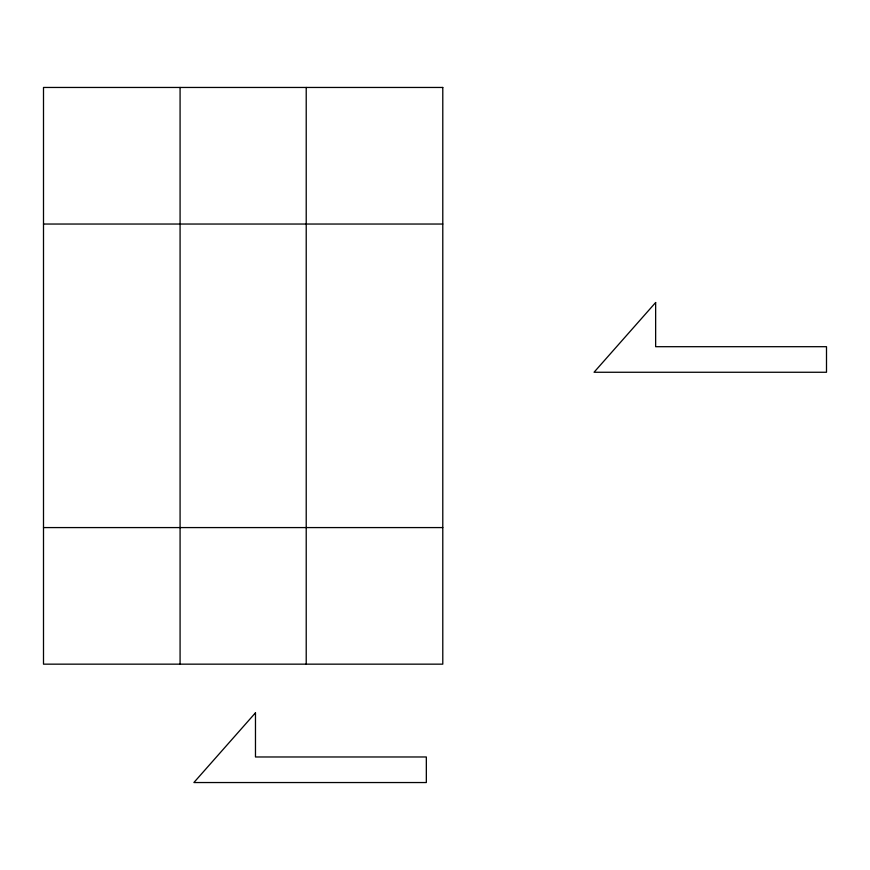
<?xml version="1.0" encoding="UTF-8"?>
<svg xmlns="http://www.w3.org/2000/svg" width="870" height="870" viewBox="0 0 870 870"><rect width="100%" height="100%" fill="white"/><g stroke="black" fill="none" stroke-linecap="round" stroke-linejoin="round"><path stroke-width="1.3" d="M43.5 224.036L442.786 224.036M43.5 527.579L442.786 527.579M306.218 87.457L306.218 664.158M180.079 87.457L180.079 664.158M255.475 712.813L193.879 782.543L426.333 782.543L426.333 756.976L255.475 756.976L255.475 712.813M655.643 302.521L594.036 372.262L826.5 372.262L826.5 346.695L655.643 346.695L655.643 302.521M442.786 87.457L43.5 87.457L43.5 664.158L442.786 664.158L442.786 87.457"/></g></svg>
